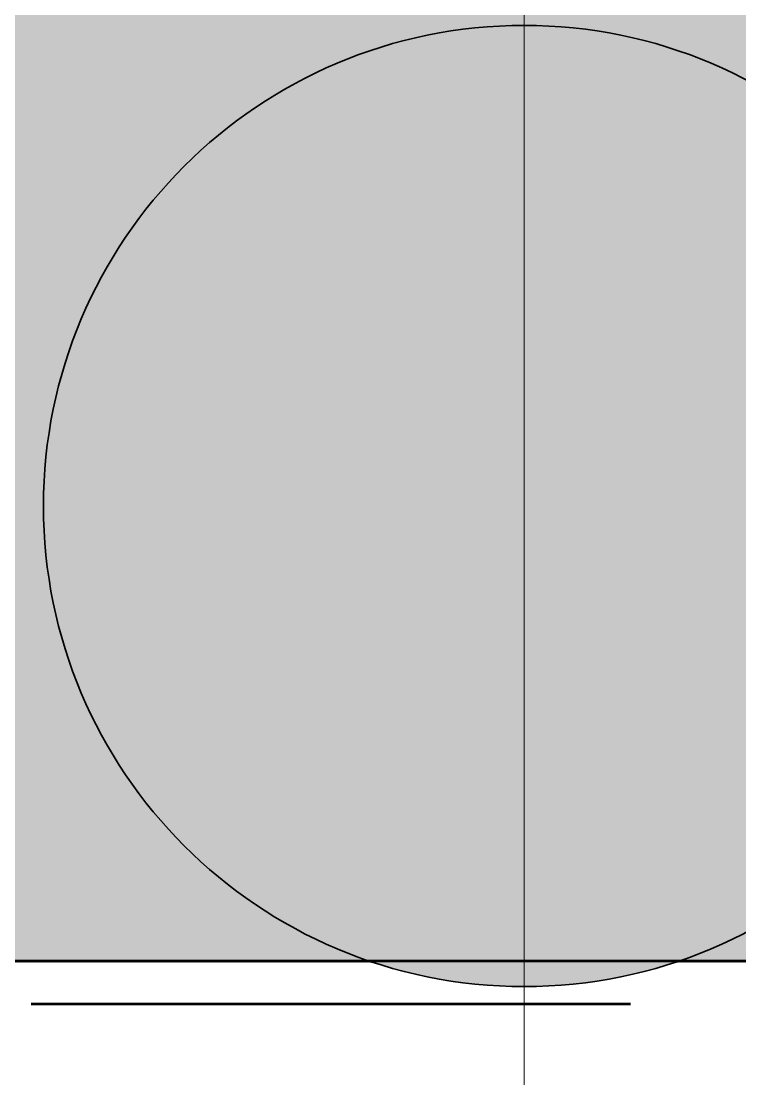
# Model space of a CAD drawing. Header units: millimetres. Extents: x -6738 to 19322, y -5679 to 4356.
# Drawn here: x 4754 to 5347, y -97 to 775 of the extents above; entities that cross this region are included whole.
import ezdxf

# ---------------------------------------------------------------- set-up
doc = ezdxf.new("R2010")
doc.units = ezdxf.units.MM
doc.linetypes.add('DASH_494_106', pattern=[599.7222222222222, 493.8888888888888, -105.83333333333331])
for name, color, linetype in [('ANNOTATIONS', 7, 'Continuous'), ('GEOFAB', 5, 'Continuous'), ('MODULE_ART', 7, 'Continuous'), ('PIPES', 7, 'Continuous'), ('TANK', 7, 'Continuous')]:
    doc.layers.add(name, color=color, linetype=linetype)

# ---------------------------------------------------------------- blocks, each defined once
blk = doc.blocks.new('atlancube_face')
at = {"true_color": 0x000000}
blk.add_solid([(-1.7857142857142858, -1.7889908256880733), (1151.7857142857144, -1.7889908256880733), (-1.7857142857142858, 781.7889908256881), (1151.7857142857144, 781.7889908256881)], dxfattribs=at)

msp = doc.modelspace()

# ---------------------------------------------------------------- hatches: boundary and pattern name
at = {"layer": 'PIPES', "true_color": 0xbfbfbf}
h = msp.add_hatch(color=7, dxfattribs=at)
h.dxf.hatch_style = 1
h.paths.add_polyline_path([(4772.679487179488, 375, 1), (5565.012820512822, 375, 1)])

# ---------------------------------------------------------------- linework, layer by layer
at = {"layer": 'ANNOTATIONS', "lineweight": 18, "true_color": 0xffffff}
msp.add_line((5168.846153846155, -21.16666666666666), (5168.846153846155, 978.8333333333334), dxfattribs=at)
at = {"layer": 'ANNOTATIONS', "lineweight": 18}
msp.add_line((5168.846153846155, -1199.4444444444443), (5168.846153846155, -21.16666666666666), dxfattribs=at)
at = {"layer": 'GEOFAB', "color": 5, "linetype": 'DASH_494_106', "lineweight": 53}
msp.add_lwpolyline([(-35.27777777777777, -35.27777777777777), (14985.27777777778, -35.27777777777777), (14985.27777777778, 1595.2777777777778), (-35.27777777777777, 1595.2777777777778)], close=True, dxfattribs=at)
at = {"layer": 'PIPES', "color": 1, "lineweight": 35}
msp.add_circle((5168.846153846155, 375), 396.1666666666667, dxfattribs=at)
at = {"layer": 'TANK', "lineweight": 53}
msp.add_lwpolyline([(0, 0), (14950.000000000002, 0), (14950.000000000002, 1560), (0, 1560)], close=True, dxfattribs=at)

# ---------------------------------------------------------------- block references
at = {"layer": 'MODULE_ART'}
msp.add_blockref('atlancube_face', (4600, 0), dxfattribs=at)

doc.saveas('drawing.dxf')
